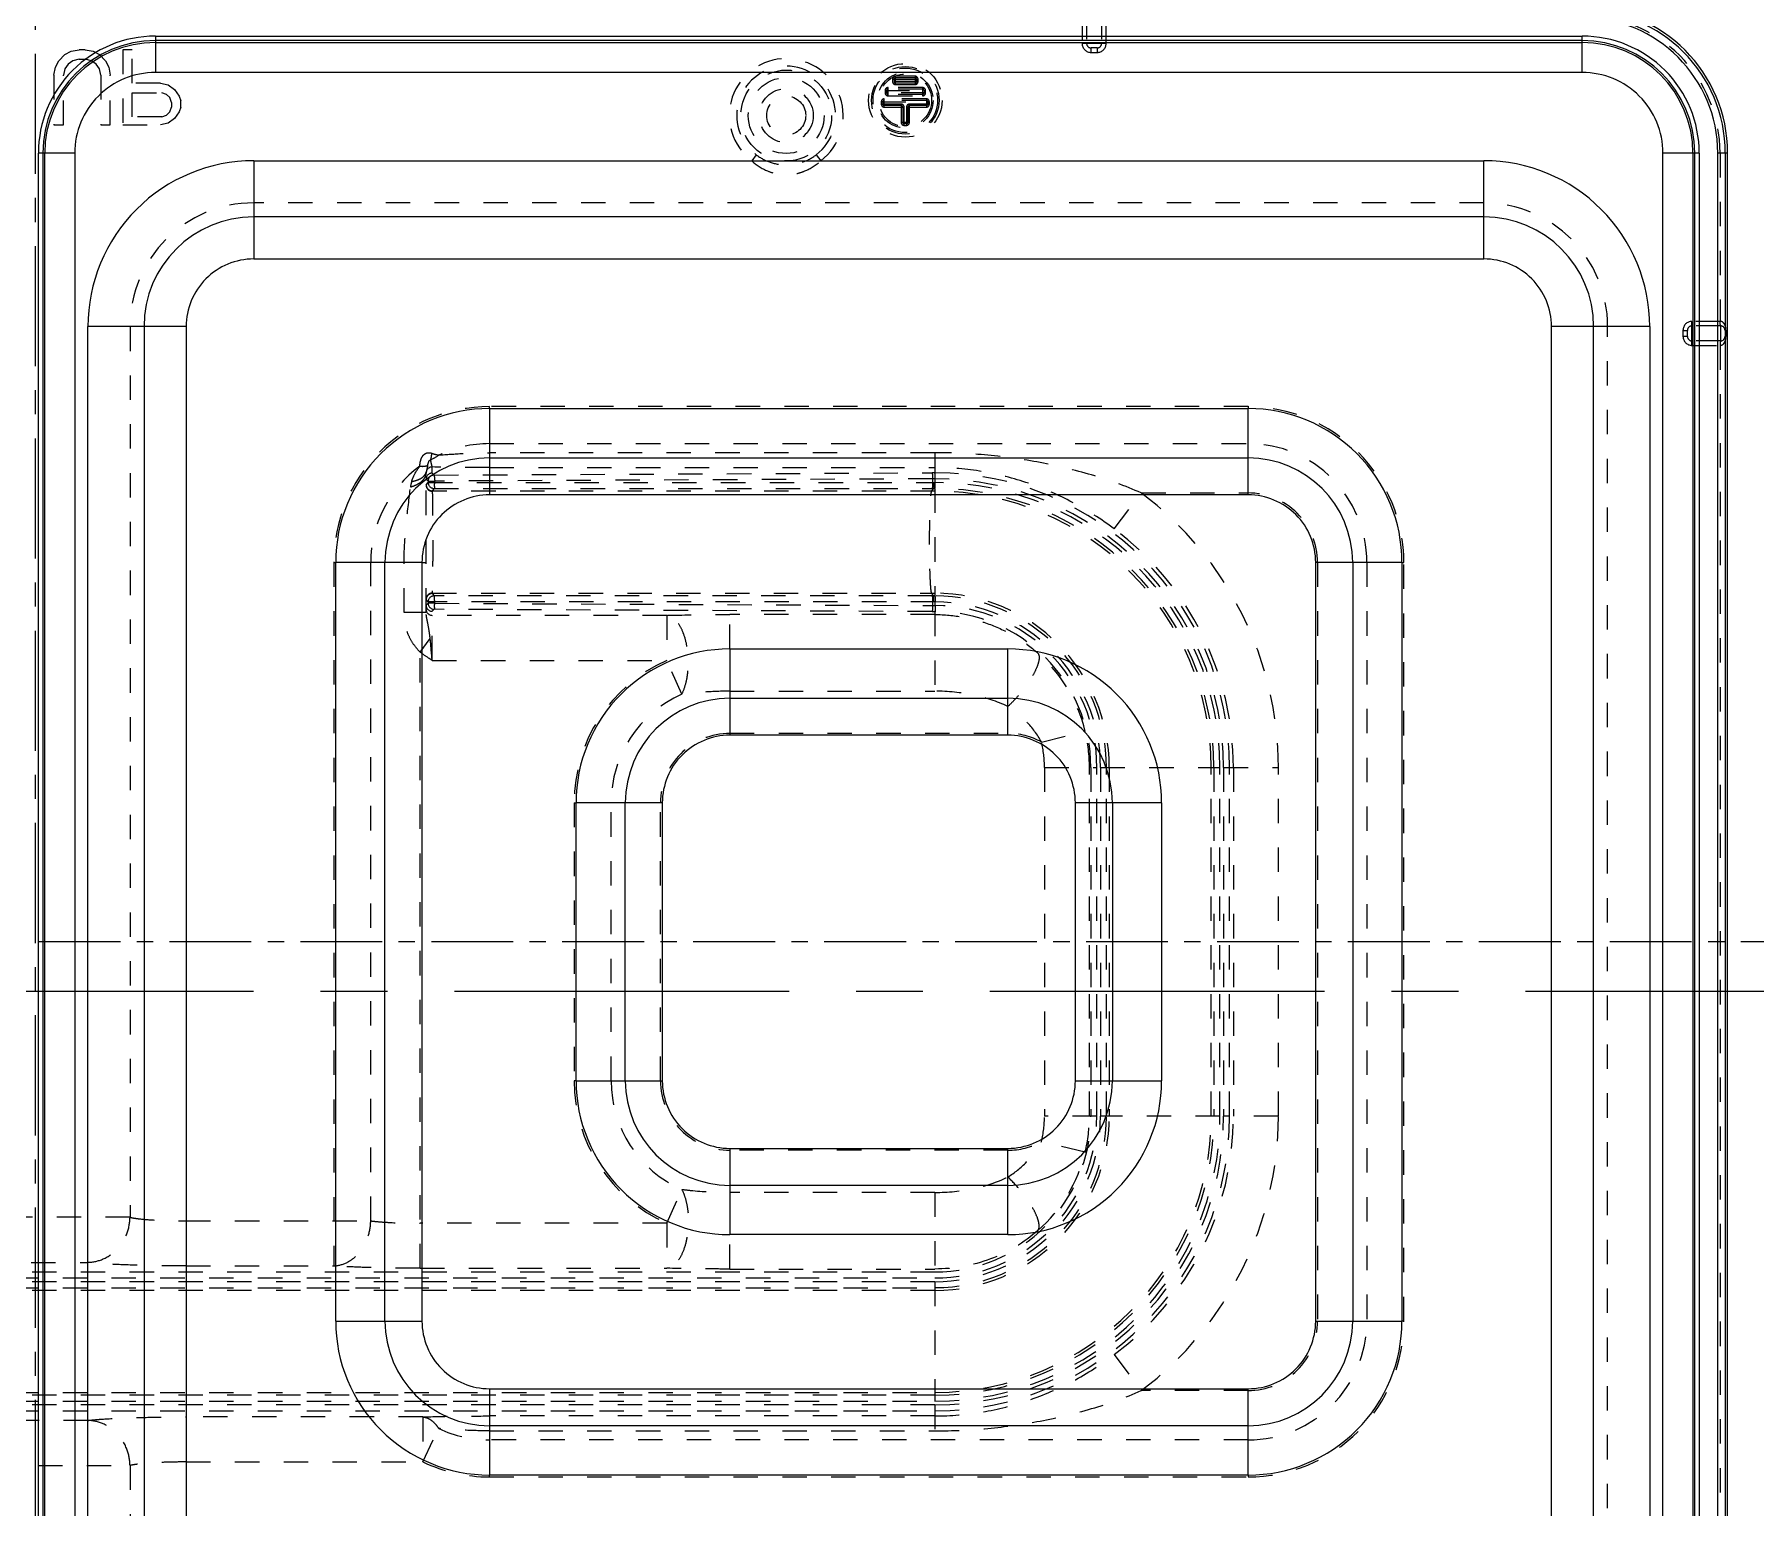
# Model space of a CAD drawing. Header units: millimetres. Extents: x 564 to 2602, y -1989 to 1042.
# Drawn here: x 785.7 to 900.9, y -341.8 to -243.2 of the extents above; entities that cross this region are included whole.
import ezdxf

# ---------------------------------------------------------------- set-up
doc = ezdxf.new("R2010")
doc.units = ezdxf.units.MM
doc.header["$LTSCALE"] = 16.335
doc.linetypes.add('CENTER', pattern=[0.6, 0.375, -0.075, 0.075, -0.075])
doc.linetypes.add('HIDDEN', pattern=[0.2, 0.1, -0.1])
doc.layers.get('0').update_dxf_attribs({"linetype": 'CONTINUOUS'})
doc.layers.add('DEFAULT_2', color=8, linetype='HIDDEN')

msp = doc.modelspace()

# ---------------------------------------------------------------- linework, layer by layer
at = {"color": 1, "linetype": 'CENTER', "ltscale": 1.313336}
msp.add_line((785.756, -180.118), (785.756, -434.314), dxfattribs=at)
at = {"color": 7, "linetype": 'Continuous'}
for p, q in [((793.8, -243.301), (793.8, -245.733)), ((793.8, -243.301), (889.323, -243.301)), ((889.323, -243.603), (793.8, -243.603)), ((793.8, -243.725), (889.323, -243.725)), ((889.323, -245.733), (889.323, -243.301)), ((889.323, -245.733), (793.8, -245.733)), ((785.973, -356.706), (785.973, -251.129)), ((788.405, -251.129), (785.973, -251.129)), ((786.274, -251.129), (786.274, -356.706)), ((786.396, -356.706), (786.396, -251.129)), ((788.405, -251.129), (788.405, -356.706)), ((897.15, -251.129), (894.719, -251.129)), ((894.719, -356.706), (894.719, -251.129)), ((896.727, -251.129), (896.727, -356.706)), ((896.849, -356.706), (896.849, -251.129)), ((897.15, -251.129), (897.15, -356.706)), ((899.05, -251.129), (898.39, -251.129)), ((898.39, -356.706), (898.39, -251.129)), ((898.892, -251.129), (898.892, -356.706)), ((899.05, -356.706), (899.05, -251.129)), ((800.386, -251.643), (800.386, -258.218)), ((800.386, -251.643), (882.737, -251.643)), ((882.737, -258.218), (882.737, -251.643)), ((882.737, -255.4), (800.386, -255.4)), ((882.737, -258.218), (800.386, -258.218)), ((789.287, -345.093), (789.287, -262.742)), ((795.862, -262.742), (789.287, -262.742)), ((793.044, -262.742), (793.044, -345.093)), ((795.862, -262.742), (795.862, -345.093)), ((893.836, -262.742), (887.262, -262.742)), ((887.262, -345.093), (887.262, -262.742)), ((890.079, -345.093), (890.079, -262.742)), ((893.836, -262.742), (893.836, -345.093)), ((816.173, -268.228), (816.173, -274.004)), ((816.173, -268.228), (866.95, -268.228)), ((866.95, -274.004), (866.95, -268.228)), ((816.173, -271.528), (866.95, -271.528)), ((866.95, -274.004), (816.173, -274.004)), ((805.872, -329.306), (805.872, -278.529)), ((811.648, -278.529), (805.872, -278.529)), ((809.172, -329.306), (809.172, -278.529)), ((811.648, -278.529), (811.648, -329.306)), ((877.251, -278.529), (871.475, -278.529)), ((871.475, -329.306), (871.475, -278.529)), ((873.951, -278.529), (873.951, -329.306)), ((877.251, -278.529), (877.251, -329.306)), ((832.261, -284.316), (850.862, -284.316)), ((832.261, -284.316), (832.261, -290.092)), ((850.862, -290.092), (850.862, -284.316)), ((832.261, -287.616), (850.862, -287.616)), ((850.862, -290.092), (832.261, -290.092)), ((827.736, -294.617), (821.96, -294.617)), ((821.96, -313.218), (821.96, -294.617)), ((825.26, -313.218), (825.26, -294.617)), ((827.736, -294.617), (827.736, -313.218)), ((861.163, -294.617), (855.387, -294.617)), ((855.387, -313.218), (855.387, -294.617)), ((857.863, -294.617), (857.863, -313.218)), ((861.163, -294.617), (861.163, -313.218)), ((821.96, -313.218), (827.736, -313.218)), ((855.387, -313.218), (861.163, -313.218)), ((832.261, -317.743), (850.862, -317.743)), ((832.261, -317.743), (832.261, -323.519)), ((850.862, -323.519), (850.862, -317.743)), ((850.862, -320.219), (832.261, -320.219)), ((850.862, -323.519), (832.261, -323.519)), ((805.872, -329.306), (811.648, -329.306)), ((871.475, -329.306), (877.251, -329.306)), ((816.173, -333.831), (866.95, -333.831)), ((816.173, -333.831), (816.173, -339.607)), ((866.95, -339.607), (866.95, -333.831)), ((866.95, -336.307), (816.173, -336.307)), ((866.95, -339.607), (816.173, -339.607))]:
    msp.add_line(p, q, dxfattribs=at)
at = {"color": 1, "linetype": 'CENTER', "ltscale": 0.89432}
msp.add_line((931.703, -303.918), (639.81, -303.918), dxfattribs=at)
at = {"color": 1, "linetype": 'CENTER', "ltscale": 3.657227}
msp.add_line((598.756, -307.216), (972.756, -307.216), dxfattribs=at)
at = {"color": 7, "linetype": 'Continuous'}
for centre, radius, start, end in [((889.323, -251.129), 9.727, 0, 90), ((889.323, -251.129), 9.569, 0, 90), ((889.323, -251.129), 9.067, 0.00001, 89.99999), ((793.8, -251.129), 7.828, 89.99991, 180.00009), ((793.8, -251.129), 7.526, 90, 180), ((793.8, -251.129), 7.404, 90, 180), ((889.323, -251.129), 7.828, 359.99991, 90.00009), ((889.323, -251.129), 7.526, 0, 90), ((889.323, -251.129), 7.404, 0, 90), ((793.8, -251.129), 5.396, 89.99993, 180.00007), ((889.323, -251.129), 5.396, 359.99993, 90.00007), ((800.386, -262.742), 11.099, 89.99965, 180.00035), ((882.737, -262.742), 11.099, 359.99965, 90.00035), ((800.386, -262.742), 7.342, 90, 180), ((882.737, -262.742), 7.342, 0, 90), ((800.386, -262.742), 4.525, 89.99994, 180.00006), ((882.737, -262.742), 4.525, 359.99994, 90.00006), ((816.173, -278.529), 10.301, 89.99966, 180.00034), ((866.95, -278.529), 10.301, 359.99966, 90.00034), ((816.173, -278.529), 7, 90, 180), ((866.95, -278.529), 7, 0, 90), ((816.173, -278.529), 4.525, 89.99994, 180.00006), ((866.95, -278.529), 4.525, 359.99994, 90.00006), ((832.261, -294.617), 10.301, 89.99966, 180.00034), ((850.862, -294.617), 10.301, 359.99966, 90.00034), ((832.261, -294.617), 7, 90, 180), ((850.862, -294.617), 7, 0, 90), ((832.261, -294.617), 4.525, 89.99994, 180.00006), ((850.862, -294.617), 4.525, 359.99994, 90.00006), ((832.261, -313.218), 10.301, 179.99966, 270.00034), ((832.261, -313.218), 7, 180, 270), ((832.261, -313.218), 4.525, 179.99994, 270.00006), ((850.862, -313.218), 10.301, 269.99966, 0.00034), ((850.862, -313.218), 7, 270, 360), ((850.862, -313.218), 4.525, 269.99994, 0.00006), ((816.173, -329.306), 10.301, 179.99966, 270.00034), ((816.173, -329.306), 7, 180, 270), ((816.173, -329.306), 4.525, 179.99994, 270.00006), ((866.95, -329.306), 10.301, 269.99966, 0.00034), ((866.95, -329.306), 7, 270, 360), ((866.95, -329.306), 4.525, 269.99994, 0.00006)]:
    msp.add_arc(centre, radius, start, end, dxfattribs=at)
at = {"layer": 'DEFAULT_2', "color": 8, "linetype": 'HIDDEN'}
for p, q in [((855.84, -241.904), (855.84, -243.789)), ((856.141, -241.878), (856.141, -243.789)), ((857.147, -241.878), (857.147, -243.789)), ((857.448, -243.789), (857.448, -241.904)), ((788.168, -244.314), (788.692, -244.207)), ((789.111, -244.207), (788.692, -244.207)), ((789.111, -244.207), (789.634, -244.314)), ((791.625, -244.207), (791.625, -249.234)), ((792.253, -244.207), (791.625, -244.207)), ((792.253, -246.453), (792.253, -244.207)), ((857.448, -243.789), (855.84, -243.789)), ((856.845, -244.09), (856.443, -244.09)), ((856.443, -244.392), (856.443, -244.09)), ((856.845, -244.09), (856.845, -244.392)), ((787.016, -245.918), (787.121, -245.383)), ((787.121, -245.383), (787.33, -244.955)), ((787.33, -244.955), (787.749, -244.528)), ((787.749, -244.528), (788.168, -244.314)), ((787.959, -245.169), (787.749, -245.49)), ((788.273, -244.955), (787.959, -245.169)), ((788.692, -244.849), (788.273, -244.955)), ((788.692, -244.849), (789.111, -244.849)), ((789.53, -244.955), (789.111, -244.849)), ((789.844, -245.169), (789.53, -244.955)), ((789.634, -244.314), (790.053, -244.528)), ((790.053, -245.49), (789.844, -245.169)), ((790.053, -244.528), (790.472, -244.955)), ((790.472, -244.955), (790.682, -245.383)), ((790.682, -245.383), (790.787, -245.918)), ((856.443, -244.392), (856.845, -244.392)), ((787.016, -245.918), (787.016, -249.234)), ((787.749, -245.49), (787.644, -245.918)), ((787.644, -249.234), (787.644, -245.918)), ((790.158, -245.918), (790.053, -245.49)), ((790.158, -245.918), (790.158, -249.234)), ((790.787, -249.234), (790.787, -245.918)), ((794.138, -246.453), (792.253, -246.453)), ((794.138, -246.453), (794.662, -246.56)), ((843.148, -246.192), (844.858, -246.192)), ((843.148, -246.192), (843.148, -246.342)), ((844.858, -246.342), (843.148, -246.342)), ((843.249, -246.192), (843.249, -246.342)), ((844.665, -245.983), (843.349, -245.99)), ((843.349, -246.544), (843.349, -245.99)), ((844.657, -246.091), (843.349, -246.091)), ((844.657, -246.443), (843.349, -246.443)), ((843.349, -246.544), (844.657, -246.544)), ((844.657, -245.983), (844.657, -246.544)), ((844.757, -246.192), (844.757, -246.342)), ((844.858, -246.342), (844.858, -246.192)), ((792.253, -248.699), (792.253, -247.095)), ((792.253, -247.095), (794.243, -247.095)), ((794.557, -247.202), (794.243, -247.095)), ((794.767, -247.416), (794.557, -247.202)), ((794.662, -246.56), (795.081, -246.881)), ((794.871, -247.737), (794.767, -247.416)), ((795.081, -246.881), (795.395, -247.309)), ((795.395, -247.309), (795.5, -247.63)), ((795.5, -248.058), (795.5, -247.63)), ((842.394, -247.7), (845.612, -247.7)), ((842.394, -247.7), (842.394, -247.851)), ((842.495, -247.7), (842.495, -247.851)), ((845.411, -247.499), (842.595, -247.499)), ((842.595, -248.052), (842.595, -247.499)), ((845.411, -247.599), (842.595, -247.599)), ((842.646, -246.946), (845.36, -246.946)), ((842.646, -246.946), (842.646, -247.097)), ((845.36, -247.097), (842.646, -247.097)), ((842.746, -246.946), (842.746, -247.097)), ((845.159, -246.745), (842.847, -246.745)), ((842.847, -247.298), (842.847, -246.745)), ((845.159, -246.845), (842.847, -246.845)), ((845.159, -247.197), (842.847, -247.197)), ((842.847, -247.298), (845.159, -247.298)), ((845.159, -246.745), (845.159, -247.298)), ((845.26, -246.946), (845.26, -247.097)), ((845.36, -247.097), (845.36, -246.946)), ((845.411, -247.499), (845.411, -248.052)), ((845.511, -247.7), (845.511, -247.851)), ((845.612, -247.851), (845.612, -247.7)), ((794.243, -248.699), (792.253, -248.699)), ((794.243, -248.699), (794.557, -248.592)), ((794.557, -248.592), (794.767, -248.378)), ((795.081, -248.806), (794.662, -249.127)), ((794.767, -248.378), (794.871, -248.058)), ((794.871, -247.737), (794.871, -248.058)), ((795.395, -248.378), (795.081, -248.806)), ((795.5, -248.058), (795.395, -248.378)), ((843.726, -247.851), (842.394, -247.851)), ((843.726, -247.951), (842.595, -247.951)), ((842.595, -248.052), (843.928, -248.052)), ((843.726, -247.851), (843.726, -249.073)), ((843.827, -248.052), (843.827, -249.073)), ((843.928, -249.274), (843.928, -248.052)), ((844.078, -248.052), (845.411, -248.052)), ((844.078, -248.052), (844.078, -249.274)), ((844.179, -248.052), (844.179, -249.073)), ((845.612, -247.851), (844.28, -247.851)), ((844.28, -249.073), (844.28, -247.851)), ((845.411, -247.951), (844.28, -247.951)), ((787.016, -249.234), (787.644, -249.234)), ((790.158, -249.234), (790.787, -249.234)), ((791.625, -249.234), (794.138, -249.234)), ((794.662, -249.127), (794.138, -249.234)), ((844.28, -249.073), (843.726, -249.073)), ((844.078, -249.173), (843.928, -249.173)), ((843.928, -249.274), (844.078, -249.274)), ((898.548, -251.129), (898.548, -262.391)), ((834.024, -251.244), (833.72, -251.643)), ((838.038, -251.244), (838.343, -251.643)), ((882.737, -254.461), (800.386, -254.461)), ((898.548, -262.391), (896.662, -262.391)), ((896.663, -263.999), (896.663, -262.39)), ((792.105, -262.742), (792.105, -322.359)), ((891.018, -345.093), (891.018, -262.742)), ((896.06, -262.994), (896.361, -262.994)), ((896.06, -262.994), (896.06, -263.396)), ((896.361, -263.396), (896.06, -263.396)), ((896.361, -263.396), (896.361, -262.994)), ((898.573, -262.692), (896.663, -262.692)), ((898.573, -263.698), (896.663, -263.698)), ((898.573, -262.692), (898.573, -263.698)), ((898.875, -262.994), (898.941, -262.994)), ((898.875, -262.994), (898.875, -263.396)), ((898.875, -263.396), (898.941, -263.396)), ((898.941, -263.396), (898.941, -262.994)), ((896.662, -263.999), (898.548, -263.999)), ((898.548, -263.999), (898.548, -343.836)), ((816.173, -268.228), (816.173, -268.1)), ((866.95, -268.1), (816.173, -268.1)), ((866.95, -268.1), (866.95, -268.228)), ((816.173, -270.576), (866.95, -270.576)), ((845.986, -271.185), (816.173, -271.185)), ((845.986, -271.185), (845.986, -272.526)), ((811.929, -281.888), (811.929, -272.553)), ((812.063, -273.081), (811.929, -272.948)), ((812.332, -272.547), (812.332, -272.135)), ((812.332, -272.547), (812.464, -272.679)), ((812.464, -272.679), (845.793, -272.526)), ((845.828, -272.928), (812.499, -273.081)), ((816.173, -272.179), (845.986, -272.179)), ((845.828, -272.928), (845.828, -273.174)), ((846.003, -273.174), (846.003, -272.928)), ((811.929, -273.332), (812.063, -273.174)), ((812.063, -273.081), (812.063, -273.174)), ((812.063, -273.081), (812.499, -273.081)), ((812.063, -273.174), (846.003, -273.174)), ((812.467, -273.575), (812.334, -273.733)), ((812.334, -273.759), (812.334, -273.733)), ((845.986, -273.759), (812.334, -273.759)), ((812.467, -273.575), (845.795, -273.575)), ((812.499, -273.174), (812.499, -273.081)), ((845.77, -273.759), (845.899, -273.575)), ((845.986, -273.575), (845.986, -280.768)), ((857.992, -276.284), (859.802, -273.876)), ((859.802, -273.876), (866.95, -273.876)), ((805.744, -278.529), (805.744, -325.609)), ((805.744, -278.529), (805.872, -278.529)), ((808.22, -322.596), (808.22, -278.529)), ((810.452, -281.888), (810.452, -278.529)), ((811.648, -278.529), (811.929, -278.529)), ((871.603, -278.529), (871.603, -329.306)), ((874.904, -278.529), (874.904, -329.306)), ((877.251, -278.529), (877.379, -278.529)), ((877.379, -329.306), (877.379, -278.529)), ((812.063, -281.169), (811.929, -281.011)), ((812.334, -280.583), (845.986, -280.583)), ((812.334, -280.609), (812.334, -280.583)), ((812.334, -280.609), (812.467, -280.768)), ((845.795, -280.768), (812.467, -280.768)), ((845.899, -280.768), (845.77, -280.583)), ((811.929, -281.888), (810.452, -281.888)), ((811.929, -281.394), (812.063, -281.262)), ((846.003, -281.169), (812.063, -281.169)), ((812.063, -281.169), (812.063, -281.262)), ((812.499, -281.262), (812.063, -281.262)), ((812.464, -281.663), (812.332, -281.796)), ((812.332, -285.081), (812.332, -281.796)), ((828.039, -282.068), (812.332, -282.068)), ((845.793, -281.816), (812.464, -281.663)), ((812.499, -281.262), (812.499, -281.169)), ((812.499, -281.262), (845.828, -281.414)), ((828.039, -282.068), (828.039, -285.081)), ((845.986, -282.016), (832.261, -282.016)), ((832.261, -284.316), (832.261, -282.016)), ((845.828, -281.169), (845.828, -281.414)), ((845.986, -281.817), (845.986, -287.144)), ((846.003, -281.415), (846.003, -281.169)), ((811.52, -284.531), (812.196, -283.622)), ((811.52, -325.767), (811.52, -284.531)), ((812.332, -285.081), (828.039, -285.081)), ((829.041, -287.344), (828.039, -285.081)), ((832.261, -287.144), (845.986, -287.144)), ((832.261, -289.964), (850.862, -289.964)), ((853.115, -290.546), (856.045, -289.844)), ((853.317, -292.254), (856.825, -292.254)), ((853.317, -292.254), (853.317, -315.581)), ((856.329, -315.581), (856.329, -292.254)), ((856.423, -292.254), (856.423, -315.581)), ((856.825, -315.581), (856.825, -292.254)), ((857.071, -292.254), (865.066, -292.254)), ((857.071, -292.254), (857.071, -315.581)), ((857.472, -315.581), (857.472, -292.254)), ((857.656, -292.254), (857.656, -315.581)), ((864.48, -315.581), (864.48, -292.254)), ((864.665, -292.254), (864.665, -315.581)), ((865.066, -315.581), (865.066, -292.254)), ((865.312, -292.254), (868.978, -292.254)), ((865.312, -292.254), (865.312, -315.581)), ((865.714, -315.581), (865.714, -292.254)), ((865.965, -292.254), (865.965, -315.581)), ((868.978, -315.581), (868.978, -292.254)), ((821.832, -294.617), (821.96, -294.617)), ((821.832, -294.617), (821.832, -313.218)), ((824.308, -313.218), (824.308, -294.617)), ((827.608, -313.218), (827.608, -294.617)), ((821.96, -313.218), (821.832, -313.218)), ((856.825, -315.581), (853.317, -315.581)), ((865.066, -315.581), (857.071, -315.581)), ((868.978, -315.581), (865.312, -315.581)), ((850.862, -317.871), (832.261, -317.871)), ((856.045, -317.991), (853.115, -317.289)), ((828.039, -322.754), (829.041, -320.491)), ((845.986, -320.691), (832.261, -320.691)), ((845.986, -320.691), (845.986, -326.42)), ((792.105, -322.359), (779.408, -322.359)), ((795.862, -322.596), (808.22, -322.596)), ((828.039, -322.754), (811.52, -322.754)), ((828.039, -322.754), (828.039, -325.767)), ((832.261, -325.819), (832.261, -323.519)), ((845.986, -326.019), (725.527, -326.019)), ((782.225, -325.372), (789.288, -325.372)), ((795.86, -325.609), (805.744, -325.609)), ((811.52, -325.767), (828.039, -325.767)), ((832.261, -325.819), (845.986, -325.819)), ((725.527, -326.42), (845.986, -326.42)), ((845.986, -326.666), (725.527, -326.666)), ((725.527, -327.068), (845.986, -327.068)), ((845.986, -326.666), (845.986, -334.662)), ((845.986, -327.252), (725.527, -327.252)), ((877.379, -329.306), (877.251, -329.306)), ((857.992, -331.551), (859.802, -333.959)), ((725.527, -334.076), (845.986, -334.076)), ((866.95, -333.959), (859.802, -333.959)), ((845.986, -334.26), (725.527, -334.26)), ((725.527, -334.662), (845.986, -334.662)), ((845.986, -334.907), (725.527, -334.907)), ((845.986, -334.907), (845.986, -336.65)), ((725.527, -335.309), (845.986, -335.309)), ((789.288, -335.956), (782.225, -335.956)), ((811.708, -335.719), (795.86, -335.719)), ((811.709, -335.719), (811.709, -338.731)), ((845.986, -335.656), (816.173, -335.656)), ((811.709, -338.731), (812.768, -336.494)), ((816.173, -336.65), (845.986, -336.65)), ((866.95, -337.26), (816.173, -337.26)), ((779.408, -338.969), (792.105, -338.969)), ((792.105, -338.969), (792.105, -345.093)), ((795.862, -338.731), (811.709, -338.731)), ((816.173, -339.735), (816.173, -339.607)), ((816.173, -339.735), (866.95, -339.735)), ((866.95, -339.607), (866.95, -339.735))]:
    msp.add_line(p, q, dxfattribs=at)
for centre, radius in [((844.003, -247.599), 2.463), ((844.003, -247.599), 2.262), ((836.031, -248.615), 3.041), ((836.031, -248.615), 2.539), ((844.003, -247.599), 2.162), ((844.003, -247.599), 1.86), ((844.003, -247.599), 1.76), ((836.031, -248.615), 1.81), ((836.031, -248.615), 1.307)]:
    msp.add_circle(centre, radius, dxfattribs=at)
for centre, radius, start, end in [((889.323, -251.129), 9.225, 0.00001, 90.00024), ((856.443, -243.789), 0.603, 180.06541, 270.00014), ((856.443, -243.789), 0.302, 180, 270), ((856.845, -243.789), 0.603, 269.99951, 359.93469), ((856.845, -243.789), 0.302, 270, 0), ((836.031, -248.615), 3.81, 307.35838, 232.64162), ((836.031, -248.615), 3.308, 307.3582, 232.64203), ((843.349, -246.342), 0.201, 179.99683, 270.00346), ((843.349, -246.192), 0.101, 90, 180.00001), ((843.349, -246.342), 0.101, 180, 270.00001), ((844.657, -246.192), 0.101, 0, 90.00001), ((844.657, -246.342), 0.201, 269.99683, 0.00346), ((844.657, -246.342), 0.101, 270, 0.00001), ((842.595, -247.7), 0.201, 89.99683, 180.00346), ((842.595, -247.7), 0.101, 90, 180.00001), ((842.847, -246.946), 0.201, 89.99683, 180.00346), ((842.847, -247.097), 0.201, 179.99683, 270.00346), ((842.847, -246.946), 0.101, 90, 180.00001), ((842.847, -247.097), 0.101, 180, 270.00001), ((845.159, -246.946), 0.201, 359.99664, 90.00336), ((845.159, -246.946), 0.101, 0, 90.00001), ((845.159, -247.097), 0.201, 269.99683, 0.00346), ((845.159, -247.097), 0.101, 270, 0.00001), ((845.411, -247.7), 0.201, 359.99683, 90.00346), ((845.411, -247.7), 0.101, 0, 90.00001), ((842.595, -247.851), 0.201, 179.99683, 270.00347), ((842.595, -247.851), 0.101, 180, 270.00001), ((843.726, -248.052), 0.201, 359.99683, 90.00346), ((843.726, -248.052), 0.101, 359.99999, 90), ((844.28, -248.052), 0.201, 89.99683, 180.00346), ((844.28, -248.052), 0.101, 89.99999, 180), ((845.411, -247.851), 0.201, 269.99683, 0.00346), ((845.411, -247.851), 0.101, 270, 0.00001), ((843.928, -249.073), 0.201, 179.99683, 270.00346), ((843.928, -249.073), 0.101, 180, 270.00001), ((844.078, -249.073), 0.201, 269.99683, 0.00347), ((844.078, -249.073), 0.101, 270, 0.00001), ((800.386, -262.742), 8.281, 90, 180), ((882.737, -262.742), 8.281, 0, 90), ((896.663, -262.994), 0.603, 90.06505, 180.00049), ((896.663, -263.396), 0.603, 179.99986, 269.93434), ((896.663, -262.994), 0.302, 90, 180), ((896.663, -263.396), 0.302, 180, 270), ((898.573, -262.994), 0.302, 0, 90), ((898.573, -263.396), 0.302, 270, 360), ((816.173, -278.529), 10.429, 89.99973, 179.99989), ((866.95, -278.529), 10.429, 359.99971, 90.00029), ((816.173, -278.529), 7.953, 90, 115.34367), ((866.95, -278.529), 7.953, 0, 90), ((816.173, -278.529), 7.953, 125.89893, 179.99967), ((812.522, -272.554), 0.592, 170.86636, 179.91843), ((812.332, -272.949), 0.402, 90.04054, 179.881), ((812.331, -272.537), 0.402, 89.97104, 168.89433), ((812.466, -273.082), 0.403, 90.18928, 179.81072), ((846.002, -317.619), 45.093, 90.02013, 90.26524), ((846.003, -304.748), 31.821, 89.99941, 90.315), ((845.986, -292.254), 19.728, 0, 90), ((845.986, -292.254), 19.326, 0.00005, 89.94836), ((813.036, -273.731), 2.17, 163.32147, 173.18961), ((812.332, -273.331), 0.402, 180.15132, 270.27011), ((812.331, -273.358), 0.402, 180.02022, 270.37096), ((812.466, -273.172), 0.403, 180.2445, 270.0987), ((845.795, -235.379), 38.196, 270.00015, 270.15611), ((846.003, -235.323), 38.252, 269.84402, 269.97397), ((845.986, -292.254), 18.679, 0, 90), ((845.986, -292.254), 18.495, 0, 90), ((845.986, -292.254), 19.08, 0.00002, 89.9477), ((845.986, -292.254), 22.992, 0.00002, 53.06372), ((866.95, -278.529), 4.652, 359.99999, 90.00001), ((845.986, -292.254), 19.98, 0, 53.06372), ((812.332, -281.012), 0.402, 89.7289, 179.84968), ((812.331, -280.985), 0.402, 89.6292, 179.98111), ((812.466, -281.17), 0.403, 89.87093, 179.78587), ((845.795, -318.959), 38.191, 89.84387, 89.99986), ((846.003, -319.021), 38.253, 90.02604, 90.15598), ((845.986, -292.254), 11.67, 0, 90), ((845.986, -292.254), 11.486, 0, 90), ((812.332, -281.394), 0.402, 180.07774, 269.96153), ((812.331, -281.667), 0.402, 180.06101, 270.0568), ((812.466, -281.26), 0.403, 180.1913, 269.8087), ((846.002, -236.653), 45.163, 269.73477, 269.9795), ((846.003, -249.592), 31.823, 269.68498, 270.00055), ((845.986, -292.254), 10.437, 0, 90), ((845.986, -292.254), 11.085, 359.99991, 89.90997), ((845.986, -292.254), 10.839, 359.99995, 89.90793), ((832.261, -294.617), 10.429, 113.87836, 179.99964), ((846.196, -292.203), 10.128, 13.46736, 48.72269), ((832.261, -294.617), 7.953, 113.87836, 179.99967), ((832.261, -294.617), 4.652, 89.9999, 180.0001), ((850.862, -294.617), 4.652, 61.03854, 90), ((845.986, -292.254), 10.344, 0, 13.47026), ((845.986, -292.254), 7.331, 0, 13.47028), ((832.261, -313.218), 10.429, 180, 246.12164), ((832.261, -313.218), 7.953, 180, 246.12164), ((832.261, -313.218), 4.652, 179.99999, 270.00001), ((845.986, -315.581), 19.728, 270, 0), ((845.986, -315.581), 19.326, 270.00005, 359.99995), ((845.986, -315.581), 19.08, 270.00002, 359.99998), ((845.986, -315.581), 18.679, 270, 0), ((845.986, -315.581), 18.495, 270, 0), ((845.986, -315.581), 11.67, 270, 0), ((845.986, -315.581), 11.486, 270, 0), ((845.986, -315.581), 11.085, 269.99991, 0.00009), ((845.986, -315.581), 10.839, 269.99996, 0.00004), ((845.986, -315.581), 10.437, 270, 0), ((845.986, -315.581), 7.331, 346.52972, 0), ((845.986, -315.581), 10.344, 346.52976, 0), ((845.986, -315.581), 19.98, 306.93628, 0), ((845.986, -315.581), 22.992, 306.93628, 359.99997), ((850.862, -313.218), 4.652, 270.00002, 298.96146), ((846.195, -315.632), 10.129, 311.2793, 346.53066), ((866.95, -329.306), 10.429, 269.99973, 359.99989), ((866.95, -329.306), 7.953, 270, 359.99967), ((866.95, -329.306), 4.652, 269.9999, 0.0001), ((816.173, -329.306), 7.953, 244.65628, 270), ((816.173, -329.306), 10.429, 244.65628, 270)]:
    msp.add_arc(centre, radius, start, end, dxfattribs=at)
for points, knots in [([(843.262, -246.003), (843.246, -246.013), (843.216, -246.038), (843.178, -246.081), (843.153, -246.134), (843.149, -246.172), (843.148, -246.192)], [0, 0, 0, 0, 0.2493825, 0.5005637, 0.749141, 1, 1, 1, 1]), ([(844.858, -246.192), (844.861, -246.145), (844.828, -246.073), (844.757, -246.014), (844.713, -245.99), (844.689, -245.988)], [0, 0, 0, 0, 0.4942137, 0.74889, 1, 1, 1, 1]), ([(833.72, -251.643), (834.028, -251.932), (834.579, -252.283), (835.393, -252.531), (836.031, -252.594), (836.67, -252.531), (837.484, -252.283), (838.035, -251.933), (838.343, -251.643)], [0, 0, 0, 0, 0.2494881, 0.3745735, 0.5000287, 0.625501, 0.7505533, 1, 1, 1, 1]), ([(834.024, -251.244), (834.306, -251.46), (834.952, -251.801), (836.031, -251.975), (837.111, -251.801), (837.756, -251.46), (838.038, -251.244)], [0, 0, 0, 0, 0.2481715, 0.5000068, 0.7518308, 1, 1, 1, 1]), ([(898.573, -262.692), (898.571, -262.692), (898.571, -262.68), (898.567, -262.667), (898.565, -262.637), (898.561, -262.601), (898.558, -262.556), (898.553, -262.485), (898.55, -262.429), (898.548, -262.39)], [0, 0, 0, 0, 0.0209675, 0.0783754, 0.1707648, 0.2949988, 0.4462027, 0.6191763, 1, 1, 1, 1]), ([(898.941, -262.994), (898.939, -262.926), (898.928, -262.793), (898.873, -262.635), (898.804, -262.524), (898.738, -262.451), (898.65, -262.4), (898.582, -262.39), (898.548, -262.391)], [0, 0, 0, 0, 0.2555732, 0.5016702, 0.6232046, 0.746065, 0.8712155, 1, 1, 1, 1]), ([(898.548, -263.999), (898.582, -264), (898.65, -263.989), (898.738, -263.938), (898.804, -263.865), (898.873, -263.755), (898.928, -263.597), (898.939, -263.464), (898.941, -263.396)], [0, 0, 0, 0, 0.1287794, 0.2537857, 0.3766249, 0.4980713, 0.7442341, 1, 1, 1, 1]), ([(898.573, -263.698), (898.571, -263.698), (898.569, -263.709), (898.566, -263.723), (898.563, -263.752), (898.56, -263.788), (898.557, -263.834), (898.553, -263.905), (898.55, -263.961), (898.548, -263.999)], [0, 0, 0, 0, 0.0220731, 0.0796431, 0.17191, 0.2959014, 0.4468468, 0.6195979, 1, 1, 1, 1]), ([(811.509, -272.086), (811.511, -271.99), (811.531, -271.781), (811.615, -271.516), (811.757, -271.317), (811.921, -271.204), (812.11, -271.17), (812.231, -271.194), (812.285, -271.212)], [0, 0, 0, 0, 0.2095691, 0.4555817, 0.5933022, 0.7372176, 0.875634, 1, 1, 1, 1]), ([(812.033, -272.022), (812.046, -271.965), (812.069, -271.875), (812.11, -271.769), (812.144, -271.711), (812.173, -271.676), (812.201, -271.668), (812.212, -271.673)], [0, 0, 0, 0, 0.4230318, 0.6748355, 0.8198991, 0.9113624, 1, 1, 1, 1]), ([(812.285, -271.212), (812.281, -271.297), (812.266, -271.453), (812.234, -271.606), (812.212, -271.673)], [0, 0, 0, 0, 0.5497555, 1, 1, 1, 1]), ([(812.212, -271.673), (812.223, -271.732), (812.244, -271.837), (812.274, -271.976), (812.301, -272.071), (812.319, -272.122), (812.332, -272.135)], [0, 0, 0, 0, 0.376686, 0.6747431, 0.8848527, 1, 1, 1, 1]), ([(812.285, -271.212), (812.326, -271.225), (812.485, -271.275), (812.647, -271.316), (812.768, -271.341)], [0, 0, 0, 0, 0.257634, 1, 1, 1, 1]), ([(812.768, -271.341), (813.305, -271.302), (814.439, -271.219), (815.575, -271.185), (816.173, -271.185)], [0, 0, 0, 0, 0.4739745, 1, 1, 1, 1]), ([(859.802, -273.876), (858.72, -273.402), (856.488, -272.611), (853.041, -271.789), (849.532, -271.293), (847.169, -271.181), (845.986, -271.185)], [0, 0, 0, 0, 0.2503525, 0.4998875, 0.7494841, 1, 1, 1, 1]), ([(810.882, -273.474), (811.028, -273.432), (811.299, -273.331), (811.642, -273.119), (811.869, -272.854), (811.929, -272.647), (811.929, -272.553)], [0, 0, 0, 0, 0.3077637, 0.5822876, 0.8095591, 1, 1, 1, 1]), ([(810.958, -273.108), (810.985, -273.016), (811.12, -272.651), (811.33, -272.318), (811.509, -272.086)], [0, 0, 0, 0, 0.2467056, 1, 1, 1, 1]), ([(810.958, -273.109), (811.084, -273.088), (811.318, -273.031), (811.624, -272.891), (811.841, -272.698), (811.92, -272.537), (811.937, -272.46)], [0, 0, 0, 0, 0.3092192, 0.5807698, 0.807178, 1, 1, 1, 1]), ([(811.509, -272.086), (811.606, -272.096), (811.785, -272.1), (811.961, -272.058), (812.033, -272.022)], [0, 0, 0, 0, 0.5491962, 1, 1, 1, 1]), ([(812.033, -272.023), (812.015, -272.109), (811.981, -272.254), (811.947, -272.399), (811.937, -272.46)], [0, 0, 0, 0, 0.590747, 1, 1, 1, 1]), ([(816.173, -272.179), (815.843, -272.179), (814.562, -272.176), (813.282, -272.16), (812.332, -272.135)], [0, 0, 0, 0, 0.2578458, 1, 1, 1, 1]), ([(812.489, -272.804), (812.487, -272.787), (812.484, -272.758), (812.479, -272.719), (812.473, -272.695), (812.468, -272.682), (812.464, -272.679)], [0, 0, 0, 0, 0.3928439, 0.6957177, 0.8986033, 1, 1, 1, 1]), ([(812.489, -272.804), (812.49, -272.824), (812.497, -272.916), (812.499, -273.009), (812.499, -273.081)], [0, 0, 0, 0, 0.2170903, 1, 1, 1, 1]), ([(845.793, -272.526), (845.796, -272.529), (845.801, -272.542), (845.807, -272.566), (845.812, -272.605), (845.82, -272.678), (845.826, -272.788), (845.828, -272.88), (845.828, -272.928)], [0, 0, 0, 0, 0.0308246, 0.0940679, 0.1895291, 0.315968, 0.6432691, 1, 1, 1, 1]), ([(857.992, -276.284), (857.111, -275.622), (855.27, -274.447), (852.29, -273.153), (849.179, -272.359), (847.05, -272.18), (845.986, -272.18)], [0, 0, 0, 0, 0.2562074, 0.5057165, 0.752511, 1, 1, 1, 1]), ([(846.003, -272.928), (846.002, -272.878), (846, -272.786), (845.997, -272.677), (845.993, -272.605), (845.991, -272.567), (845.988, -272.542), (845.988, -272.529), (845.986, -272.526)], [0, 0, 0, 0, 0.3702112, 0.6886554, 0.8131934, 0.9084892, 0.9714341, 1, 1, 1, 1]), ([(810.452, -278.529), (810.452, -278.07), (810.483, -277.169), (810.632, -275.483), (810.79, -274.259), (810.882, -273.474)], [0, 0, 0, 0, 0.2707933, 0.5328666, 1, 1, 1, 1]), ([(812.334, -273.759), (812.339, -273.792), (812.341, -273.899), (812.349, -274.113), (812.353, -274.436), (812.358, -274.856), (812.362, -275.358), (812.366, -276.139), (812.367, -276.751), (812.367, -277.171)], [0, 0, 0, 0, 0.0293619, 0.0930323, 0.1887829, 0.3133111, 0.4623005, 0.6304626, 1, 1, 1, 1]), ([(812.49, -273.449), (812.489, -273.466), (812.486, -273.495), (812.481, -273.534), (812.475, -273.559), (812.47, -273.572), (812.467, -273.575)], [0, 0, 0, 0, 0.3895352, 0.6913372, 0.8955007, 1, 1, 1, 1]), ([(812.49, -273.449), (812.492, -273.429), (812.498, -273.337), (812.499, -273.245), (812.499, -273.174)], [0, 0, 0, 0, 0.2175189, 1, 1, 1, 1]), ([(845.77, -280.583), (845.763, -280.573), (845.754, -280.539), (845.74, -280.474), (845.727, -280.379), (845.714, -280.256), (845.702, -280.106), (845.686, -279.855), (845.668, -279.485), (845.652, -278.983), (845.639, -278.416), (845.632, -277.805), (845.629, -277.171), (845.632, -276.538), (845.639, -275.927), (845.652, -275.36), (845.668, -274.857), (845.686, -274.487), (845.703, -274.236), (845.715, -274.086), (845.727, -273.963), (845.739, -273.869), (845.752, -273.804), (845.762, -273.769), (845.77, -273.759)], [0, 0, 0, 0, 0.0055001, 0.0152428, 0.0292082, 0.0473163, 0.0694101, 0.0952953, 0.1575735, 0.231956, 0.3158425, 0.4062527, 0.499989, 0.5937249, 0.684134, 0.7680184, 0.8423977, 0.904674, 0.9305599, 0.952652, 0.9707501, 0.9846941, 0.9944247, 1, 1, 1, 1]), ([(845.828, -273.174), (845.828, -273.221), (845.826, -273.313), (845.821, -273.422), (845.814, -273.496), (845.809, -273.535), (845.803, -273.559), (845.799, -273.572), (845.795, -273.575)], [0, 0, 0, 0, 0.3550236, 0.6811378, 0.8076691, 0.903715, 0.967956, 1, 1, 1, 1]), ([(845.915, -273.173), (845.915, -273.221), (845.914, -273.313), (845.912, -273.422), (845.908, -273.496), (845.906, -273.534), (845.902, -273.559), (845.901, -273.572), (845.899, -273.575)], [0, 0, 0, 0, 0.3571219, 0.6848261, 0.8116182, 0.9073934, 0.9706097, 1, 1, 1, 1]), ([(845.986, -273.575), (845.988, -273.571), (845.988, -273.558), (845.991, -273.533), (845.993, -273.495), (845.997, -273.423), (846, -273.315), (846.002, -273.223), (846.003, -273.174)], [0, 0, 0, 0, 0.0300975, 0.0941036, 0.189951, 0.3145425, 0.6318623, 1, 1, 1, 1]), ([(812.367, -277.171), (812.367, -277.592), (812.366, -278.203), (812.362, -278.984), (812.358, -279.487), (812.353, -279.907), (812.349, -280.23), (812.341, -280.444), (812.339, -280.55), (812.334, -280.583)], [0, 0, 0, 0, 0.3695298, 0.5376972, 0.686685, 0.811204, 0.906972, 0.9706332, 1, 1, 1, 1]), ([(812.49, -280.894), (812.489, -280.877), (812.486, -280.847), (812.481, -280.809), (812.475, -280.784), (812.47, -280.77), (812.467, -280.768)], [0, 0, 0, 0, 0.3895351, 0.6913369, 0.8955003, 1, 1, 1, 1]), ([(812.499, -281.169), (812.499, -281.144), (812.499, -281.052), (812.495, -280.96), (812.49, -280.894)], [0, 0, 0, 0, 0.2734847, 1, 1, 1, 1]), ([(845.795, -280.768), (845.799, -280.77), (845.803, -280.784), (845.809, -280.808), (845.814, -280.847), (845.821, -280.92), (845.826, -281.029), (845.828, -281.121), (845.828, -281.169)], [0, 0, 0, 0, 0.032044, 0.096285, 0.1923309, 0.3188622, 0.6449764, 1, 1, 1, 1]), ([(845.916, -281.169), (845.916, -281.121), (845.915, -281.029), (845.913, -280.921), (845.909, -280.847), (845.906, -280.808), (845.902, -280.784), (845.901, -280.771), (845.899, -280.768)], [0, 0, 0, 0, 0.3570898, 0.6847927, 0.8115956, 0.9073856, 0.9706152, 1, 1, 1, 1]), ([(845.986, -280.768), (845.987, -280.771), (845.988, -280.784), (845.991, -280.809), (845.993, -280.847), (845.996, -280.919), (845.999, -281.028), (846.002, -281.12), (846.003, -281.169)], [0, 0, 0, 0, 0.0300225, 0.0940043, 0.1898525, 0.3144628, 0.6318309, 1, 1, 1, 1]), ([(811.52, -284.531), (811.39, -284.385), (811.105, -284.062), (810.747, -283.461), (810.507, -282.714), (810.452, -282.168), (810.452, -281.888)], [0, 0, 0, 0, 0.2007497, 0.4413179, 0.7124369, 1, 1, 1, 1]), ([(812.196, -283.622), (812.181, -283.46), (812.142, -283.15), (812.063, -282.706), (811.974, -282.294), (811.929, -282.022), (811.929, -281.888)], [0, 0, 0, 0, 0.2788211, 0.5331552, 0.7701383, 1, 1, 1, 1]), ([(812.489, -281.538), (812.487, -281.555), (812.484, -281.585), (812.479, -281.623), (812.473, -281.647), (812.468, -281.661), (812.464, -281.663)], [0, 0, 0, 0, 0.3928438, 0.6957191, 0.898602, 1, 1, 1, 1]), ([(812.489, -281.538), (812.49, -281.518), (812.497, -281.426), (812.499, -281.334), (812.499, -281.262)], [0, 0, 0, 0, 0.2170914, 1, 1, 1, 1]), ([(828.039, -282.068), (828.372, -282.059), (829.779, -282.027), (831.186, -282.016), (832.261, -282.016)], [0, 0, 0, 0, 0.2364241, 1, 1, 1, 1]), ([(829.041, -287.344), (829.154, -287.129), (829.333, -286.635), (829.47, -285.827), (829.497, -284.958), (829.401, -284.099), (829.194, -283.322), (828.934, -282.765), (828.674, -282.424), (828.473, -282.24), (828.262, -282.115), (828.112, -282.075), (828.039, -282.068)], [0, 0, 0, 0, 0.1239698, 0.2654606, 0.4160801, 0.5657904, 0.7047219, 0.8245758, 0.8761131, 0.9220641, 0.9628025, 1, 1, 1, 1]), ([(845.828, -281.414), (845.828, -281.466), (845.826, -281.558), (845.82, -281.667), (845.813, -281.735), (845.808, -281.774), (845.802, -281.799), (845.797, -281.814), (845.793, -281.816)], [0, 0, 0, 0, 0.3821359, 0.6839173, 0.8005068, 0.8971944, 0.9654204, 1, 1, 1, 1]), ([(846.003, -281.415), (846.002, -281.465), (845.999, -281.557), (845.995, -281.666), (845.992, -281.738), (845.991, -281.776), (845.988, -281.8), (845.988, -281.813), (845.986, -281.817)], [0, 0, 0, 0, 0.370292, 0.6888203, 0.8133854, 0.9086778, 0.9715758, 1, 1, 1, 1]), ([(845.986, -282.016), (846.621, -282.016), (847.887, -282.13), (849.712, -282.634), (851.403, -283.449), (852.411, -284.184), (852.877, -284.592)], [0, 0, 0, 0, 0.2537215, 0.5046704, 0.7527354, 1, 1, 1, 1]), ([(812.332, -285.081), (812.265, -285.038), (811.99, -284.861), (811.718, -284.678), (811.52, -284.531)], [0, 0, 0, 0, 0.2437362, 1, 1, 1, 1]), ([(812.332, -285.081), (812.321, -284.955), (812.279, -284.468), (812.235, -283.982), (812.196, -283.622)], [0, 0, 0, 0, 0.2587176, 1, 1, 1, 1]), ([(852.877, -284.592), (852.923, -284.649), (852.962, -284.771), (852.966, -284.951), (852.929, -285.211), (852.796, -285.599), (852.54, -286.115), (852.184, -286.67), (851.766, -287.223), (851.322, -287.728), (851.014, -288.035), (850.862, -288.174)], [0, 0, 0, 0, 0.0510888, 0.085037, 0.1264011, 0.2338288, 0.3706941, 0.5292581, 0.6957147, 0.8557172, 1, 1, 1, 1]), ([(832.261, -287.144), (831.702, -287.144), (830.626, -287.184), (829.555, -287.283), (829.041, -287.344)], [0, 0, 0, 0, 0.5194433, 1, 1, 1, 1]), ([(850.862, -288.174), (850.147, -287.819), (848.534, -287.305), (846.858, -287.144), (845.986, -287.144)], [0, 0, 0, 0, 0.4779944, 1, 1, 1, 1]), ([(853.115, -290.546), (852.842, -290.053), (852.19, -289.15), (851.322, -288.45), (850.862, -288.174)], [0, 0, 0, 0, 0.5128309, 1, 1, 1, 1]), ([(850.862, -319.661), (851.322, -319.385), (852.19, -318.686), (852.841, -317.782), (853.115, -317.289)], [0, 0, 0, 0, 0.4871869, 1, 1, 1, 1]), ([(845.986, -320.691), (846.858, -320.691), (848.534, -320.53), (850.146, -320.016), (850.862, -319.661)], [0, 0, 0, 0, 0.5220008, 1, 1, 1, 1]), ([(852.877, -323.243), (852.928, -323.18), (852.967, -323.039), (852.962, -322.837), (852.91, -322.551), (852.753, -322.137), (852.473, -321.605), (852.106, -321.056), (851.584, -320.385), (851.154, -319.93), (850.862, -319.661)], [0, 0, 0, 0, 0.0573091, 0.0956572, 0.1420598, 0.2599812, 0.4041013, 0.5626848, 0.7222059, 1, 1, 1, 1]), ([(829.041, -320.491), (829.135, -320.67), (829.303, -321.108), (829.459, -321.874), (829.504, -322.785), (829.408, -323.733), (829.175, -324.585), (828.878, -325.165), (828.603, -325.485), (828.366, -325.676), (828.165, -325.755), (828.039, -325.767)], [0, 0, 0, 0, 0.1032312, 0.2374353, 0.3972976, 0.5662287, 0.7214205, 0.8455175, 0.8944169, 0.9355162, 1, 1, 1, 1]), ([(829.041, -320.491), (829.29, -320.521), (830.359, -320.636), (831.436, -320.691), (832.261, -320.691)], [0, 0, 0, 0, 0.2330516, 1, 1, 1, 1]), ([(789.287, -325.372), (789.638, -325.365), (790.38, -325.198), (791.326, -324.515), (791.949, -323.506), (792.098, -322.732), (792.105, -322.359)], [0, 0, 0, 0, 0.2323303, 0.4892981, 0.7529706, 1, 1, 1, 1]), ([(792.105, -322.359), (792.19, -322.38), (792.389, -322.416), (792.88, -322.481), (793.649, -322.542), (794.703, -322.586), (795.463, -322.596), (795.862, -322.596)], [0, 0, 0, 0, 0.069918, 0.1603941, 0.39448, 0.6830668, 1, 1, 1, 1]), ([(805.744, -325.609), (806.053, -325.597), (806.538, -325.465), (807.096, -325.093), (807.488, -324.702), (807.805, -324.224), (808.112, -323.532), (808.211, -322.966), (808.22, -322.596)], [0, 0, 0, 0, 0.2173455, 0.3396853, 0.4693523, 0.6040775, 0.7402432, 1, 1, 1, 1]), ([(808.22, -322.596), (808.433, -322.624), (808.912, -322.671), (810.012, -322.737), (810.899, -322.754), (811.52, -322.754)], [0, 0, 0, 0, 0.1954793, 0.436537, 1, 1, 1, 1]), ([(852.877, -323.243), (851.949, -324.058), (849.758, -325.369), (847.244, -325.819), (845.986, -325.819)], [0, 0, 0, 0, 0.4953191, 1, 1, 1, 1]), ([(795.86, -325.609), (795.163, -325.609), (793.833, -325.599), (791.989, -325.554), (790.645, -325.493), (789.784, -325.428), (789.437, -325.392), (789.288, -325.372)], [0, 0, 0, 0, 0.317656, 0.6066176, 0.841043, 0.9310103, 1, 1, 1, 1]), ([(811.52, -325.767), (810.433, -325.767), (808.882, -325.75), (806.957, -325.683), (806.119, -325.637), (805.744, -325.609)], [0, 0, 0, 0, 0.5639665, 0.8051312, 1, 1, 1, 1]), ([(832.261, -325.819), (831.896, -325.819), (830.489, -325.815), (829.082, -325.797), (828.039, -325.767)], [0, 0, 0, 0, 0.2589242, 1, 1, 1, 1]), ([(845.986, -335.656), (847.05, -335.655), (849.179, -335.476), (852.29, -334.682), (855.27, -333.388), (857.111, -332.213), (857.992, -331.551)], [0, 0, 0, 0, 0.2474893, 0.4942806, 0.7437929, 1, 1, 1, 1]), ([(845.986, -336.65), (847.169, -336.653), (849.531, -336.542), (853.041, -336.047), (856.488, -335.224), (858.72, -334.434), (859.802, -333.959)], [0, 0, 0, 0, 0.2505182, 0.5001124, 0.7496488, 1, 1, 1, 1]), ([(792.105, -338.969), (792.098, -338.596), (791.949, -337.822), (791.326, -336.812), (790.38, -336.129), (789.638, -335.963), (789.287, -335.956)], [0, 0, 0, 0, 0.2470307, 0.5107044, 0.7676719, 1, 1, 1, 1]), ([(789.288, -335.956), (789.437, -335.936), (789.784, -335.899), (790.645, -335.834), (791.989, -335.774), (793.833, -335.729), (795.163, -335.719), (795.86, -335.719)], [0, 0, 0, 0, 0.0689894, 0.158957, 0.3933835, 0.682346, 1, 1, 1, 1]), ([(811.708, -335.719), (812.423, -335.694), (813.911, -335.664), (815.399, -335.656), (816.173, -335.656)], [0, 0, 0, 0, 0.4801061, 1, 1, 1, 1]), ([(811.709, -335.719), (811.806, -335.727), (812.008, -335.777), (812.291, -335.94), (812.551, -336.185), (812.699, -336.385), (812.768, -336.494)], [0, 0, 0, 0, 0.2161819, 0.4524473, 0.7142335, 1, 1, 1, 1]), ([(816.173, -336.65), (815.575, -336.65), (814.439, -336.616), (813.306, -336.533), (812.768, -336.494)], [0, 0, 0, 0, 0.5259012, 1, 1, 1, 1]), ([(795.862, -338.731), (795.463, -338.731), (794.703, -338.742), (793.649, -338.786), (792.88, -338.847), (792.389, -338.912), (792.19, -338.948), (792.105, -338.969)], [0, 0, 0, 0, 0.3169332, 0.60552, 0.8396058, 0.930082, 1, 1, 1, 1])]:
    msp.add_open_spline(points, degree=3, knots=knots, dxfattribs=at)
for points in [[(843.349, -245.99), (843.32, -245.993), (843.29, -245.995), (843.262, -246.003)], [(812.212, -271.673), (812.405, -271.576), (812.591, -271.464), (812.768, -271.341)]]:
    msp.add_open_spline(points, degree=3, dxfattribs=at)

doc.saveas('drawing.dxf')
